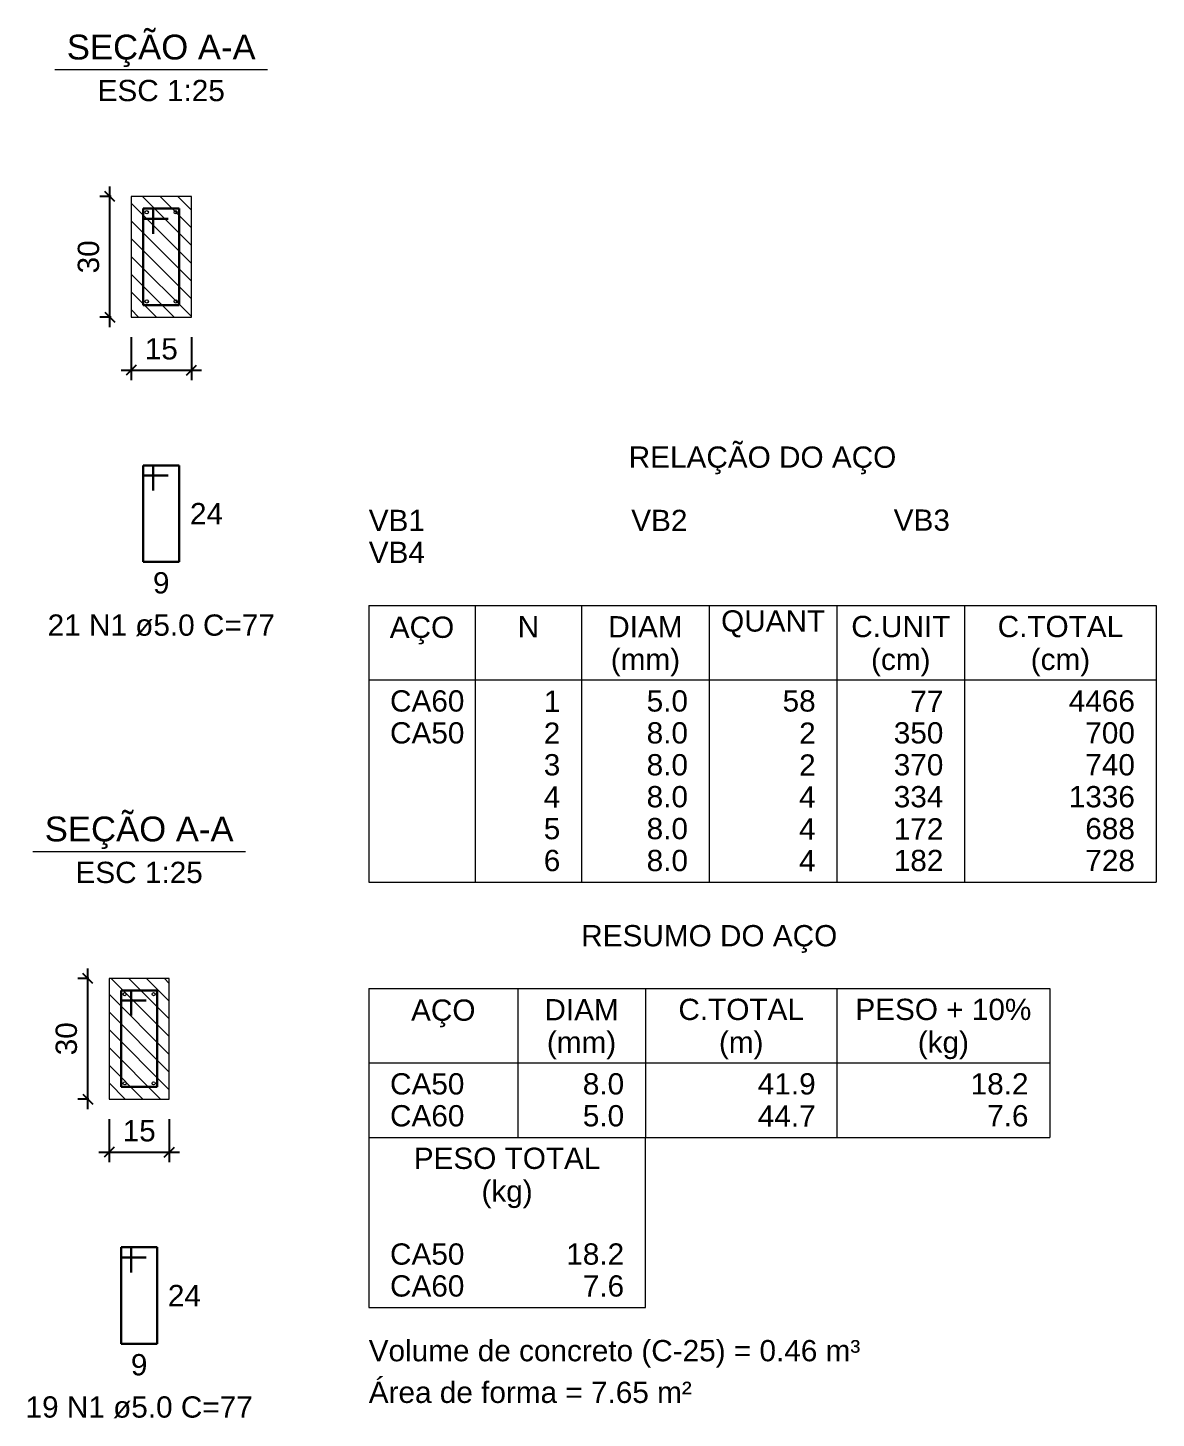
# Model space of a CAD drawing. Header units: inches. Extents: x 11 to 257, y -21 to 53.
# Drawn here: x 204.45 to 215.68, y 37.77 to 51.62 of the extents above; entities that cross this region are included whole.
import ezdxf

# ---------------------------------------------------------------- set-up
doc = ezdxf.new("R2010")
doc.units = ezdxf.units.IN
doc.header["$MEASUREMENT"] = 0
for name, color, linetype, lineweight in [('Descrição da armadura', 7, 'Continuous', 5), ('DT-Barras na forma', 2, 'Continuous', 30), ('DT-Barras no corte', 5, 'Continuous', 5), ('DT-Barras rebatidas', 2, 'Continuous', 30), ('DT-Cotas', 9, 'Continuous', 5), ('DT-Forma', 5, 'Continuous', 5), ('DT-Hachura seção vigas', 252, 'Continuous', 5), ('DT-Relação do aço', 9, 'Continuous', 5), ('DT-Textos', 7, 'Continuous', 5), ('Textos armaduras', 7, 'Continuous', 5)]:
    doc.layers.add(name, color=color, linetype=linetype, lineweight=lineweight)
doc.styles.add('Arial', font='arial.ttf')
doc.styles.get("Standard").update_dxf_attribs({"font": 'arial.ttf'})
doc.dimstyles.new('UM_25.000000', dxfattribs={"dimtxt": 0.18, "dimasz": 0.1, "dimexe": 0.1, "dimexo": 0.2, "dimgap": 0, "dimtad": 1, "dimtih": 1, "dimtoh": 1, "dimdec": 1, "dimlfac": 25, "dimzin": 0, "dimdsep": 46, "dimtxsty": 'Standard', "dimcen": 0.09, "dimdle": 0.1, "dimadec": 1, "dimazin": 2, "dimtfac": 1, "dimtdec": 4, "dimtofl": 0, "dimtmove": 0, "dimatfit": 3, "dimfxl": 1, "dimtolj": 1, "dimarcsym": 0})

# ---------------------------------------------------------------- blocks, each defined once
blk = doc.blocks.new('_Oblique')
at = {"color": 0, "linetype": 'ByBlock', "lineweight": -2}
blk.add_line((-0.5, -0.5), (0.5, 0.5), dxfattribs=at)
blk = doc.blocks.new('*D173')
at = {"layer": 'Defpoints', "color": 0, "transparency": 16777216}
for p in [(205.269, 49.937), (205.481, 49.937), (205.481, 48.737)]:
    blk.add_point(p, dxfattribs=at)
at = {"layer": 'DT-Cotas', "color": 0, "lineweight": -2, "transparency": 16777216}
for p, q in [((205.269, 48.637), (205.269, 50.037)), ((205.281, 49.937), (205.169, 49.937)), ((205.281, 48.737), (205.169, 48.737))]:
    blk.add_line(p, q, dxfattribs=at)
at = {"layer": 'DT-Cotas', "color": 0, "lineweight": -2, "transparency": 16777216, "xscale": 0.1, "yscale": 0.1, "zscale": 0.1}
for p, rotation in [((205.269, 49.937), 90), ((205.269, 48.737), 270)]:
    blk.add_blockref('_Oblique', p, dxfattribs=dict(at, rotation=rotation))
at = {"layer": 'DT-Cotas', "transparency": 16777216, "insert": (205.057, 49.337), "char_height": 0.2118, "attachment_point": 5, "rotation": 90, "style": 'Arial'}
blk.add_mtext('\\A1;30', dxfattribs=at)
blk = doc.blocks.new('*D174')
at = {"layer": 'Defpoints', "color": 0, "transparency": 16777216}
for p in [(205.481, 48.737), (206.081, 48.737), (206.081, 48.208)]:
    blk.add_point(p, dxfattribs=at)
at = {"layer": 'DT-Cotas', "color": 0, "lineweight": -2, "transparency": 16777216}
for p, q in [((205.481, 48.537), (205.481, 48.108)), ((206.081, 48.537), (206.081, 48.108)), ((205.381, 48.208), (206.181, 48.208))]:
    blk.add_line(p, q, dxfattribs=at)
at = {"layer": 'DT-Cotas', "color": 0, "lineweight": -2, "transparency": 16777216, "xscale": 0.1, "yscale": 0.1, "zscale": 0.1, "rotation": 180}
blk.add_blockref('_Oblique', (205.481, 48.208), dxfattribs=at)
at = {"layer": 'DT-Cotas', "color": 0, "lineweight": -2, "transparency": 16777216, "xscale": 0.1, "yscale": 0.1, "zscale": 0.1}
blk.add_blockref('_Oblique', (206.081, 48.208), dxfattribs=at)
at = {"layer": 'DT-Cotas', "transparency": 16777216, "insert": (205.781, 48.42), "char_height": 0.2118, "attachment_point": 5, "rotation": 0.0057, "style": 'Arial'}
blk.add_mtext('\\A1;15', dxfattribs=at)
blk = doc.blocks.new('*D185')
at = {"layer": 'Defpoints', "color": 0, "transparency": 16777216}
for p in [(205.049, 42.152), (205.261, 42.152), (205.261, 40.952)]:
    blk.add_point(p, dxfattribs=at)
at = {"layer": 'DT-Cotas', "color": 0, "lineweight": -2, "transparency": 16777216}
for p, q in [((205.049, 40.852), (205.049, 42.252)), ((205.061, 42.152), (204.949, 42.152)), ((205.061, 40.952), (204.949, 40.952))]:
    blk.add_line(p, q, dxfattribs=at)
at = {"layer": 'DT-Cotas', "color": 0, "lineweight": -2, "transparency": 16777216, "xscale": 0.1, "yscale": 0.1, "zscale": 0.1}
for p, rotation in [((205.049, 42.152), 90), ((205.049, 40.952), 270)]:
    blk.add_blockref('_Oblique', p, dxfattribs=dict(at, rotation=rotation))
at = {"layer": 'DT-Cotas', "transparency": 16777216, "insert": (204.837, 41.552), "char_height": 0.2118, "attachment_point": 5, "rotation": 90, "style": 'Arial'}
blk.add_mtext('\\A1;30', dxfattribs=at)
blk = doc.blocks.new('*D186')
at = {"layer": 'Defpoints', "color": 0, "transparency": 16777216}
for p in [(205.261, 40.952), (205.861, 40.952), (205.861, 40.423)]:
    blk.add_point(p, dxfattribs=at)
at = {"layer": 'DT-Cotas', "color": 0, "lineweight": -2, "transparency": 16777216}
for p, q in [((205.261, 40.752), (205.261, 40.323)), ((205.861, 40.752), (205.861, 40.323)), ((205.161, 40.423), (205.961, 40.423))]:
    blk.add_line(p, q, dxfattribs=at)
at = {"layer": 'DT-Cotas', "color": 0, "lineweight": -2, "transparency": 16777216, "xscale": 0.1, "yscale": 0.1, "zscale": 0.1, "rotation": 180}
blk.add_blockref('_Oblique', (205.261, 40.423), dxfattribs=at)
at = {"layer": 'DT-Cotas', "color": 0, "lineweight": -2, "transparency": 16777216, "xscale": 0.1, "yscale": 0.1, "zscale": 0.1}
blk.add_blockref('_Oblique', (205.861, 40.423), dxfattribs=at)
at = {"layer": 'DT-Cotas', "transparency": 16777216, "insert": (205.561, 40.635), "char_height": 0.2118, "attachment_point": 5, "rotation": 0.0057, "style": 'Arial'}
blk.add_mtext('\\A1;15', dxfattribs=at)

msp = doc.modelspace()

# ---------------------------------------------------------------- hatches: boundary and pattern name
at = {"layer": 'DT-Hachura seção vigas', "linetype": 'Continuous'}
h = msp.add_hatch(dxfattribs=at)
h.set_pattern_fill('ANSI31', color=256, angle=90, style=0)
h.set_pattern_definition([(135, (185.86951, -246.41674), (-0.08838835, -0.08838835), [])])
h.paths.add_polyline_path([(205.4805, 48.7373), (205.4805, 48.7373), (206.0805, 48.7373), (206.0805, 49.9373), (205.4805, 49.9373), (205.4805, 48.7373)])
h = msp.add_hatch(dxfattribs=at)
h.set_pattern_fill('ANSI31', color=256, angle=90, style=0)
h.set_pattern_definition([(135, (167.88098, -254.20165), (-0.08838835, -0.08838835), [])])
h.paths.add_polyline_path([(205.2608, 40.9523), (205.2608, 40.9523), (205.8608, 40.9523), (205.8608, 42.1523), (205.2608, 42.1523), (205.2608, 40.9523)])

# ---------------------------------------------------------------- linework, layer by layer
at = {"layer": 'DT-Barras na forma'}
for p, q in [((205.7005, 49.8173), (205.6005, 49.8173)), ((205.6005, 49.8173), (205.6005, 48.8573)), ((205.9605, 49.8173), (205.6005, 49.8173)), ((205.6005, 49.8173), (205.6005, 49.7173)), ((205.6005, 49.7173), (205.8505, 49.7173)), ((205.7005, 49.5673), (205.7005, 49.8173)), ((205.9605, 48.8573), (205.9605, 49.8173)), ((205.6005, 48.8573), (205.9605, 48.8573)), ((205.4808, 42.0323), (205.3808, 42.0323)), ((205.3808, 42.0323), (205.3808, 41.0723)), ((205.7408, 42.0323), (205.3808, 42.0323)), ((205.3808, 42.0323), (205.3808, 41.9323)), ((205.4808, 41.7823), (205.4808, 42.0323)), ((205.7408, 41.0723), (205.7408, 42.0323)), ((205.3808, 41.9323), (205.6308, 41.9323)), ((205.3808, 41.0723), (205.7408, 41.0723))]:
    msp.add_line(p, q, dxfattribs=at)
at = {"layer": 'DT-Barras no corte'}
for centre in [(205.6365, 49.7813), (205.9245, 49.7813), (205.6365, 48.8933), (205.9245, 48.8933), (205.4168, 41.9963), (205.7048, 41.9963), (205.4168, 41.1083), (205.7048, 41.1083)]:
    msp.add_circle(centre, 0.016, dxfattribs=at)
at = {"layer": 'DT-Barras rebatidas'}
for p, q in [((205.7005, 47.2606), (205.6005, 47.2606)), ((205.6005, 47.2606), (205.6005, 46.3006)), ((205.9605, 47.2606), (205.6005, 47.2606)), ((205.6005, 47.2606), (205.6005, 47.1606)), ((205.7005, 47.0106), (205.7005, 47.2606)), ((205.9605, 46.3006), (205.9605, 47.2606)), ((205.6005, 47.1606), (205.8505, 47.1606)), ((205.6005, 46.3006), (205.9605, 46.3006)), ((205.4808, 39.4756), (205.3808, 39.4756)), ((205.3808, 39.4756), (205.3808, 38.5156)), ((205.7408, 39.4756), (205.3808, 39.4756)), ((205.3808, 39.4756), (205.3808, 39.3756)), ((205.4808, 39.2256), (205.4808, 39.4756)), ((205.7408, 38.5156), (205.7408, 39.4756)), ((205.3808, 39.3756), (205.6308, 39.3756)), ((205.3808, 38.5156), (205.7408, 38.5156))]:
    msp.add_line(p, q, dxfattribs=at)
at = {"layer": 'DT-Forma'}
for p, q in [((206.0805, 49.9373), (205.4805, 49.9373)), ((205.4805, 49.9373), (205.4805, 49.9373)), ((205.4805, 49.9373), (205.4805, 48.7373)), ((206.0805, 48.7373), (206.0805, 49.9373)), ((206.0805, 49.9373), (206.0805, 49.9373)), ((205.4805, 48.7373), (206.0805, 48.7373)), ((205.4805, 48.7373), (205.4805, 48.7373)), ((206.0805, 48.7373), (206.0805, 48.7373)), ((205.8608, 42.1523), (205.2608, 42.1523)), ((205.2608, 42.1523), (205.2608, 42.1523)), ((205.2608, 42.1523), (205.2608, 40.9523)), ((205.8608, 40.9523), (205.8608, 42.1523)), ((205.8608, 42.1523), (205.8608, 42.1523)), ((205.2608, 40.9523), (205.8608, 40.9523)), ((205.2608, 40.9523), (205.2608, 40.9523)), ((205.8608, 40.9523), (205.8608, 40.9523))]:
    msp.add_line(p, q, dxfattribs=at)
at = {"layer": 'DT-Relação do aço', "linetype": 'Continuous'}
for p, q in [((207.8457, 45.8657), (215.6823, 45.8657)), ((207.8457, 45.8657), (207.8457, 43.1123)), ((208.9047, 45.8657), (208.9047, 43.1123)), ((209.9637, 45.8657), (209.9637, 43.1123)), ((211.2345, 45.8657), (211.2345, 43.1123)), ((212.5053, 45.8657), (212.5053, 43.1123)), ((213.7761, 45.8657), (213.7761, 43.1123)), ((215.6823, 45.8657), (215.6823, 43.1123)), ((207.8457, 45.1244), (215.6823, 45.1244)), ((207.8457, 43.1123), (215.6823, 43.1123)), ((207.8457, 42.0533), (207.8457, 40.5707)), ((207.8457, 42.0533), (214.6233, 42.0533)), ((209.3283, 42.0533), (209.3283, 40.5707)), ((210.5991, 42.0533), (210.5991, 40.5707)), ((212.5053, 42.0533), (212.5053, 40.5707)), ((214.6233, 42.0533), (214.6233, 40.5707)), ((207.8457, 41.312), (214.6233, 41.312)), ((207.8457, 40.5707), (214.6233, 40.5707)), ((207.8457, 40.5707), (207.8457, 38.8763)), ((210.5991, 38.8763), (210.5991, 40.5707)), ((207.8457, 38.8763), (210.5991, 38.8763))]:
    msp.add_line(p, q, dxfattribs=at)
at = {"layer": 'DT-Textos'}
for p, q in [((204.7215, 51.2022), (206.8395, 51.2022)), ((204.5018, 43.4172), (206.6198, 43.4172))]:
    msp.add_line(p, q, dxfattribs=at)

# ---------------------------------------------------------------- texts
at = {"layer": 'Descrição da armadura', "color": 7, "linetype": 'Continuous', "char_height": 0.2118, "width": 4.534748, "attachment_point": 8, "line_spacing_factor": 0.798, "style": 'Arial'}
for s, insert in [('21 N1 ø5.0 C=77', (205.7805, 45.5593)), ('19 N1 ø5.0 C=77', (205.5608, 37.7743))]:
    msp.add_mtext(s, dxfattribs=dict(at, insert=insert))
at = {"layer": 'DT-Relação do aço', "linetype": 'Continuous', "char_height": 0.2118, "line_spacing_factor": 0.798, "style": 'Arial'}
for s, insert, width, attachment_point in [('RELAÇÃO DO AÇO', (211.7643, 47.1722), 5.340655, 8), ('VB1', (207.8457, 46.607), 1.121375, 7), ('VB2', (210.4579, 46.607), 1.121375, 7), ('VB3', (213.0701, 46.607), 1.121375, 7), ('VB4', (207.8457, 46.2893), 1.121375, 7), ('AÇO', (208.3753, 45.4782), 1.285627, 8), ('N', (209.4342, 45.548), 0.428446, 8), ('DIAM', (210.5991, 45.548), 1.483193, 8), ('QUANT', (211.8699, 45.548), 2.076471, 8), ('C.UNIT', (213.1407, 45.548), 1.977398, 8), ('C.TOTAL', (214.7292, 45.548), 2.505206, 8), ('(mm)', (210.5993, 45.1602), 1.383541, 8), ('(cm)', (213.1403, 45.1602), 1.185975, 8), ('(cm)', (214.7293, 45.1602), 1.185975, 8), ('RESUMO DO AÇO', (211.2343, 42.4072), 5.109195, 8), ('AÇO', (208.5873, 41.6662), 1.285627, 8), ('DIAM', (209.9637, 41.7356), 1.483193, 8), ('C.TOTAL', (211.5522, 41.7356), 2.505206, 8), ('PESO + 10%', (213.5643, 41.7356), 3.512155, 8), ('(mm)', (209.9633, 41.3482), 1.383541, 8), ('(m)', (211.5523, 41.3482), 0.889337, 8), ('(kg)', (213.5643, 41.3482), 1.021723, 8), ('CA50', (208.0575, 40.9943), 1.484062, 7), ('8.0', (210.3873, 40.9943), 0.824737, 9), ('41.9', (212.2935, 40.9943), 1.154689, 9), ('18.2', (214.4115, 40.9943), 1.154689, 9), ('CA60', (208.0575, 40.6766), 1.484062, 7), ('5.0', (210.3873, 40.6766), 0.824737, 9), ('44.7', (212.2935, 40.6766), 1.154689, 9), ('7.6', (214.4115, 40.6766), 0.824737, 9), ('PESO TOTAL', (209.2224, 40.253), 3.725364, 8), ('(kg)', (209.2223, 39.8652), 1.021723, 8), ('CA50', (208.0575, 39.2999), 1.484062, 7), ('18.2', (210.3873, 39.2999), 1.154689, 9), ('CA60', (208.0575, 38.9822), 1.484062, 7), ('7.6', (210.3873, 38.9822), 0.824737, 9), ('Volume de concreto (C-25) = 0.46 m³', (207.8453, 38.2772), 9.809933, 7), ('Área de forma = 7.65 m²', (207.8457, 37.9232), 6.446676, 7)]:
    msp.add_mtext(s, dxfattribs=dict(at, insert=insert, width=width, attachment_point=attachment_point))
at = {"layer": 'DT-Relação do aço', "color": 9, "linetype": 'Continuous', "char_height": 0.2118, "line_spacing_factor": 0.798, "style": 'Arial'}
for s, insert, width, attachment_point in [('CA60', (208.0575, 44.8067), 1.484062, 7), ('1', (209.7519, 44.8067), 0.329953, 9), ('5.0', (211.0227, 44.8067), 0.824737, 9), ('58', (212.2935, 44.8067), 0.659905, 9), ('77', (213.5643, 44.8067), 0.659905, 9), ('4466', (215.4705, 44.8067), 1.31981, 9), ('CA50', (208.0575, 44.489), 1.484062, 7), ('2', (209.7519, 44.489), 0.329953, 9), ('8.0', (211.0227, 44.489), 0.824737, 9), ('2', (212.2935, 44.489), 0.329953, 9), ('350', (213.5643, 44.489), 0.989858, 9), ('700', (215.4705, 44.489), 0.989858, 9), ('3', (209.7519, 44.1713), 0.329953, 9), ('8.0', (211.0227, 44.1713), 0.824737, 9), ('2', (212.2935, 44.1713), 0.329953, 9), ('370', (213.5643, 44.1713), 0.989858, 9), ('740', (215.4705, 44.1713), 0.989858, 9), ('4', (209.7519, 43.8536), 0.329953, 9), ('8.0', (211.0227, 43.8536), 0.824737, 9), ('4', (212.2935, 43.8536), 0.329953, 9), ('334', (213.5643, 43.8536), 0.989858, 9), ('1336', (215.4705, 43.8536), 1.31981, 9), ('5', (209.7519, 43.5359), 0.329953, 9), ('8.0', (211.0227, 43.5359), 0.824737, 9), ('4', (212.2935, 43.5359), 0.329953, 9), ('172', (213.5643, 43.5359), 0.989858, 9), ('688', (215.4705, 43.5359), 0.989858, 9), ('6', (209.7519, 43.2182), 0.329953, 9), ('8.0', (211.0227, 43.2182), 0.824737, 9), ('4', (212.2935, 43.2182), 0.329953, 9), ('182', (213.5643, 43.2182), 0.989858, 9), ('728', (215.4705, 43.2182), 0.989858, 9)]:
    msp.add_mtext(s, dxfattribs=dict(at, insert=insert, width=width, attachment_point=attachment_point))
at = {"layer": 'DT-Textos', "attachment_point": 8, "line_spacing_factor": 0.798, "style": 'Arial'}
for s, insert, char_height, width in [('SEÇÃO A-A', (205.7805, 51.2263), 0.2471, 3.875022), ('ESC 1:25', (205.7805, 50.8845), 0.2118, 3.045677), ('SEÇÃO A-A', (205.561, 43.4413), 0.2471, 3.875022), ('ESC 1:25', (205.5608, 43.0995), 0.2118, 3.045677)]:
    msp.add_mtext(s, dxfattribs=dict(at, insert=insert, char_height=char_height, width=width))
at = {"layer": 'Textos armaduras', "color": 7, "linetype": 'Continuous', "char_height": 0.2118, "attachment_point": 7, "line_spacing_factor": 0.798, "style": 'Arial'}
for s, insert, width in [('24', (206.0664, 46.6747), 0.659905), ('9', (205.698, 45.9829), 0.329953), ('24', (205.8467, 38.8897), 0.659905), ('9', (205.4783, 38.1979), 0.329953)]:
    msp.add_mtext(s, dxfattribs=dict(at, insert=insert, width=width))

# ---------------------------------------------------------------- dimensions: what is measured, and where the dimension line sits
at = {"layer": 'DT-Cotas'}
for base, p1, p2, picture, middle in [((205.2687, 49.9373), (205.4805, 48.7373), (205.4805, 49.9373), '*D173', (205.0569, 49.3373)), ((205.049, 42.1523), (205.2608, 40.9523), (205.2608, 42.1523), '*D185', (204.8372, 41.5523))]:
    dim = msp.add_linear_dim(base=base, p1=p1, p2=p2, angle=90, dimstyle='UM_25.000000', override={"dimtxt": 0.2118, "dimasz": 0.1, "dimexe": 0.1, "dimexo": 0.2, "dimtad": 1, "dimtih": 0, "dimtoh": 0, "dimdec": 1, "dimlfac": 25, "dimzin": 8, "dimtxsty": 'Arial', "dimblk": 'Oblique', "dimblk1": 'Oblique', "dimblk2": 'Oblique', "dimsah": 1, "dimdle": 0.1, "dimse1": 0, "dimse2": 0, "dimclrt": 256, "dimadec": 1, "dimazin": 3, "dimtmove": 2, "dimldrblk": 'Oblique'}, dxfattribs=at)
    dim.commit()
    dim.dimension.update_dxf_attribs({"geometry": picture, "text_midpoint": middle, "dimtype": 160, "text_rotation": 90})
for base, p1, p2, picture, middle in [((206.0805, 48.2078), (205.4805, 48.7373), (206.0805, 48.7373), '*D174', (205.7805, 48.4196)), ((205.8608, 40.4228), (205.2608, 40.9523), (205.8608, 40.9523), '*D186', (205.5608, 40.6346))]:
    dim = msp.add_linear_dim(base=base, p1=p1, p2=p2, dimstyle='UM_25.000000', override={"dimtxt": 0.2118, "dimasz": 0.1, "dimexe": 0.1, "dimexo": 0.2, "dimtad": 1, "dimtih": 0, "dimtoh": 0, "dimdec": 1, "dimlfac": 25, "dimzin": 8, "dimtxsty": 'Arial', "dimblk": 'Oblique', "dimblk1": 'Oblique', "dimblk2": 'Oblique', "dimsah": 1, "dimdle": 0.1, "dimse1": 0, "dimse2": 0, "dimclrt": 256, "dimadec": 1, "dimazin": 3, "dimtmove": 2, "dimldrblk": 'Oblique'}, dxfattribs=at)
    dim.commit()
    dim.dimension.update_dxf_attribs({"geometry": picture, "text_midpoint": middle, "dimtype": 160, "text_rotation": 0.00573})

doc.saveas('drawing.dxf')
